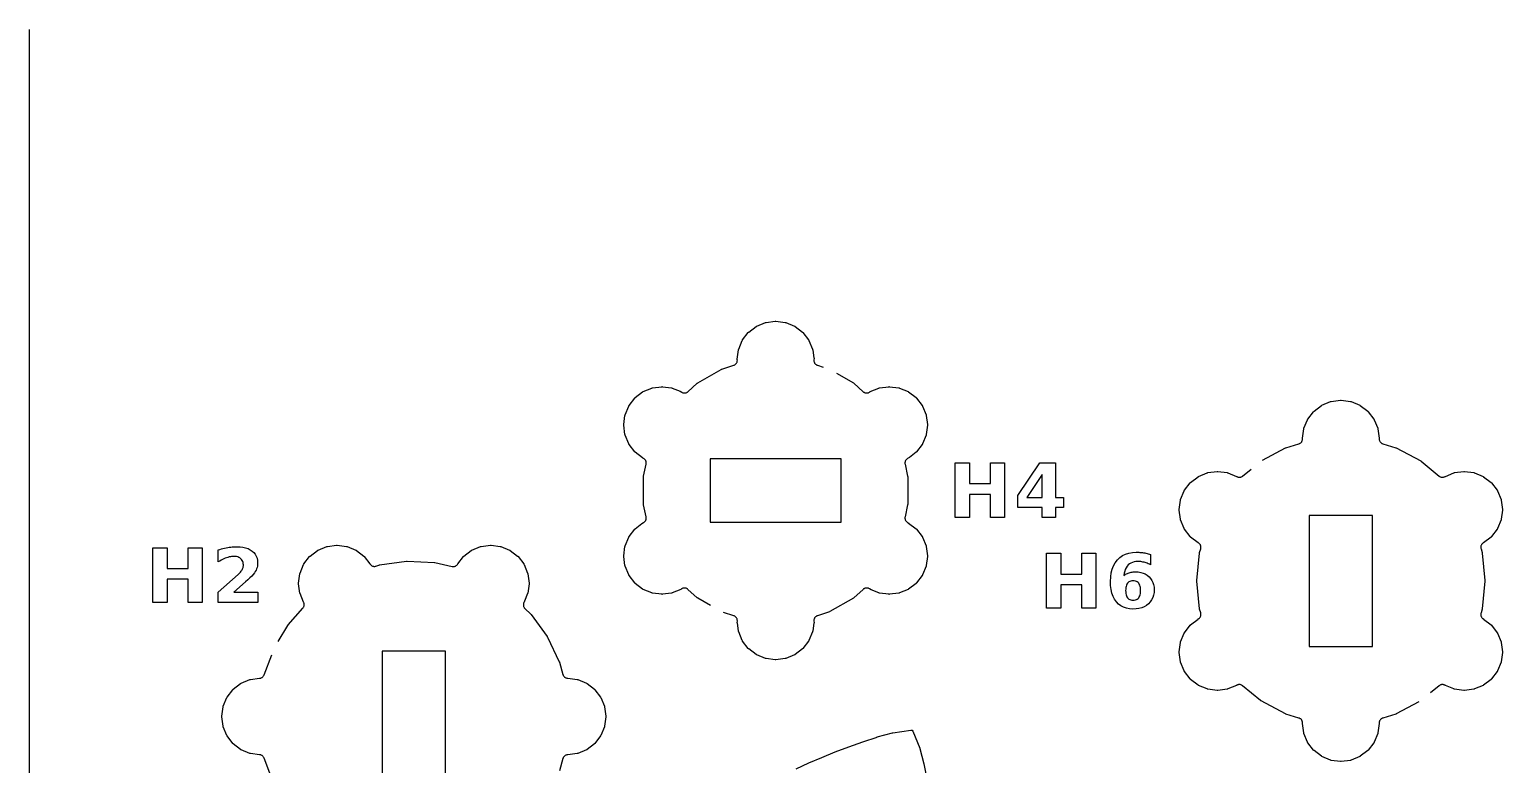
# Model space of a CAD drawing. Header units: millimetres. Extents: x 0 to 300, y 0 to 300.
# Drawn here: x 150 to 215.2, y 191.9 to 224.4 of the extents above; entities that cross this region are included whole.
import ezdxf

# ---------------------------------------------------------------- set-up
doc = ezdxf.new("R2010")
doc.units = ezdxf.units.MM
doc.layers.add('CUT', color=1, linetype='CONTINUOUS')
doc.layers.add('ENGRAVE', color=5, linetype='CONTINUOUS')

msp = doc.modelspace()

# ---------------------------------------------------------------- linework, layer by layer
at = {"layer": 'CUT', "color": 1}
for points in [[(150, 175.6), (150, 224.4)], [(180.1199, 198.9157), (179.5584, 199.2398), (179.5469, 199.2473), (179.5363, 199.2559), (179.1242, 199.627), (179.1055, 199.6422), (179.0869, 199.6545), (179.0672, 199.6649), (179.0465, 199.6733), (179.0252, 199.6796), (179.0033, 199.6838), (178.9811, 199.6857), (178.9588, 199.6855), (178.9366, 199.6831), (178.9148, 199.6785), (178.8936, 199.6717), (178.8731, 199.6629), (178.8537, 199.6521), (178.8401, 199.6427), (178.824, 199.6318), (178.8112, 199.6259), (178.4296, 199.4678), (178.4157, 199.4627), (178.4012, 199.4602), (177.9917, 199.4063), (177.977, 199.405), (177.9624, 199.4063), (177.5528, 199.4602), (177.5383, 199.4628), (177.5245, 199.4678), (177.1429, 199.6259), (177.1295, 199.6321), (177.1175, 199.6405), (176.7898, 199.892), (176.7785, 199.9015), (176.769, 199.9127), (176.5176, 200.2404), (176.5091, 200.2525), (176.5029, 200.2658), (176.3448, 200.6475), (176.3398, 200.6613), (176.3373, 200.6758), (176.2833, 201.0853), (176.2821, 201.1), (176.2833, 201.1147), (176.3373, 201.5242), (176.3398, 201.5387), (176.3448, 201.5525), (176.5029, 201.9342), (176.5092, 201.9475), (176.5176, 201.9596), (176.769, 202.2873), (176.7785, 202.2986), (176.7898, 202.308), (177.0843, 202.534), (177.0795, 202.5443), (177.1614, 202.5831), (177.1805, 202.5946), (177.1984, 202.6079), (177.2149, 202.6229), (177.2298, 202.6395), (177.2429, 202.6575), (177.2543, 202.6766), (177.2637, 202.6969), (177.271, 202.7179), (177.2762, 202.7395), (177.2793, 202.7616), (177.2801, 202.7839), (177.2788, 202.8061), (177.2749, 202.83), (177.1596, 203.3724), (177.1575, 203.3859), (177.1568, 203.3996), (177.1568, 204.6004), (177.1575, 204.6141), (177.1596, 204.6276), (177.2749, 205.17), (177.2788, 205.1939), (177.2801, 205.2161), (177.2793, 205.2384), (177.2762, 205.2605), (177.271, 205.2821), (177.2637, 205.3031), (177.2543, 205.3234), (177.2429, 205.3425), (177.2298, 205.3605), (177.2149, 205.3771), (177.1984, 205.3921), (177.1805, 205.4054), (177.1614, 205.4169), (177.1465, 205.424), (177.1291, 205.4324), (177.1175, 205.4405), (176.7898, 205.692), (176.7785, 205.7015), (176.769, 205.7127), (176.5176, 206.0404), (176.5091, 206.0525), (176.5029, 206.0658), (176.3448, 206.4475), (176.3398, 206.4613), (176.3373, 206.4758), (176.2833, 206.8853), (176.2821, 206.9), (176.2833, 206.9147), (176.3373, 207.3242), (176.3398, 207.3387), (176.3448, 207.3525), (176.5029, 207.7342), (176.5092, 207.7475), (176.5176, 207.7596), (176.769, 208.0873), (176.7785, 208.0986), (176.7898, 208.108), (177.1175, 208.3595), (177.1296, 208.3679), (177.1429, 208.3741), (177.5245, 208.5322), (177.5384, 208.5373), (177.5529, 208.5398), (177.9624, 208.5937), (177.9771, 208.595), (177.9917, 208.5937), (178.4013, 208.5398), (178.4158, 208.5372), (178.4296, 208.5322), (178.7725, 208.3902), (178.7791, 208.3995), (178.8537, 208.3479), (178.8731, 208.3371), (178.8936, 208.3283), (178.9148, 208.3215), (178.9366, 208.3169), (178.9588, 208.3145), (178.9811, 208.3143), (179.0033, 208.3162), (179.0252, 208.3204), (179.0465, 208.3267), (179.0672, 208.3351), (179.0869, 208.3455), (179.1055, 208.3578), (179.1242, 208.373), (179.5363, 208.7441), (179.5469, 208.7527), (179.5584, 208.7602), (180.5983, 209.3606), (180.6105, 209.3668), (180.6234, 209.3717), (181.1507, 209.5431), (181.1733, 209.5517), (181.1933, 209.5616), (181.2121, 209.5735), (181.2297, 209.5872), (181.2458, 209.6025), (181.2604, 209.6194), (181.2732, 209.6376), (181.2841, 209.657), (181.2931, 209.6774), (181.3, 209.6986), (181.3048, 209.7204), (181.3074, 209.7425), (181.3078, 209.7648), (181.3064, 209.7812), (181.305, 209.8006), (181.3063, 209.8147), (181.3602, 210.2242), (181.3628, 210.2387), (181.3678, 210.2525), (181.5259, 210.6342), (181.5321, 210.6475), (181.5405, 210.6596), (181.792, 210.9873), (181.8015, 210.9986), (181.8127, 211.008), (182.1404, 211.2595), (182.1525, 211.2679), (182.1658, 211.2741), (182.5475, 211.4322), (182.5613, 211.4373), (182.5758, 211.4398), (182.9853, 211.4937), (183, 211.495), (183.0147, 211.4937), (183.4242, 211.4398), (183.4387, 211.4372), (183.4525, 211.4322), (183.8342, 211.2741), (183.8475, 211.2679), (183.8596, 211.2595), (184.1873, 211.008), (184.1986, 210.9985), (184.208, 210.9873), (184.4595, 210.6596), (184.4679, 210.6475), (184.4741, 210.6342), (184.6322, 210.2525), (184.6373, 210.2387), (184.6398, 210.2242), (184.6883, 209.8562), (184.6996, 209.8552), (184.6922, 209.7648), (184.6926, 209.7425), (184.6952, 209.7204), (184.7, 209.6986), (184.7069, 209.6774), (184.7159, 209.657), (184.7268, 209.6376), (184.7396, 209.6194), (184.7542, 209.6025), (184.7703, 209.5872), (184.7879, 209.5735), (184.8067, 209.5616), (184.8267, 209.5517), (184.8493, 209.5431), (185.1045, 209.4601)], [(185.693, 209.1924), (186.4416, 208.7602), (186.4531, 208.7527), (186.4637, 208.7441), (186.8758, 208.373), (186.8945, 208.3578), (186.9131, 208.3455), (186.9328, 208.3351), (186.9535, 208.3267), (186.9748, 208.3204), (186.9967, 208.3162), (187.0189, 208.3143), (187.0412, 208.3145), (187.0634, 208.3169), (187.0852, 208.3215), (187.1064, 208.3283), (187.1269, 208.3371), (187.1463, 208.3479), (187.1599, 208.3573), (187.176, 208.3682), (187.1888, 208.3741), (187.5704, 208.5322), (187.5843, 208.5373), (187.5988, 208.5398), (188.0083, 208.5937), (188.023, 208.595), (188.0376, 208.5937), (188.4472, 208.5398), (188.4617, 208.5372), (188.4755, 208.5322), (188.8571, 208.3741), (188.8705, 208.3679), (188.8825, 208.3595), (189.2102, 208.108), (189.2215, 208.0985), (189.231, 208.0873), (189.4824, 207.7596), (189.4909, 207.7475), (189.4971, 207.7342), (189.6552, 207.3525), (189.6602, 207.3387), (189.6627, 207.3242), (189.7167, 206.9147), (189.7179, 206.9), (189.7167, 206.8853), (189.6627, 206.4758), (189.6602, 206.4613), (189.6552, 206.4475), (189.4971, 206.0658), (189.4908, 206.0525), (189.4824, 206.0404), (189.231, 205.7127), (189.2215, 205.7014), (189.2102, 205.692), (188.9157, 205.466), (188.9205, 205.4557), (188.8386, 205.4169), (188.8195, 205.4054), (188.8016, 205.3921), (188.7851, 205.3771), (188.7702, 205.3605), (188.7571, 205.3425), (188.7457, 205.3234), (188.7363, 205.3031), (188.729, 205.2821), (188.7238, 205.2605), (188.7207, 205.2384), (188.7199, 205.2161), (188.7212, 205.1939), (188.7251, 205.17), (188.8404, 204.6276), (188.8425, 204.6141), (188.8432, 204.6004), (188.8432, 203.3996), (188.8425, 203.3859), (188.8404, 203.3724), (188.7251, 202.83), (188.7212, 202.8061), (188.7199, 202.7839), (188.7207, 202.7616), (188.7238, 202.7395), (188.729, 202.7179), (188.7363, 202.6969), (188.7457, 202.6766), (188.7571, 202.6575), (188.7702, 202.6395), (188.7851, 202.6229), (188.8016, 202.6079), (188.8195, 202.5946), (188.8386, 202.5831), (188.8535, 202.576), (188.8709, 202.5676), (188.8825, 202.5595), (189.2102, 202.308), (189.2215, 202.2985), (189.231, 202.2873), (189.4824, 201.9596), (189.4909, 201.9475), (189.4971, 201.9342), (189.6552, 201.5525), (189.6602, 201.5387), (189.6627, 201.5242), (189.7167, 201.1147), (189.7179, 201.1), (189.7167, 201.0853), (189.6627, 200.6758), (189.6602, 200.6613), (189.6552, 200.6475), (189.4971, 200.2658), (189.4908, 200.2525), (189.4824, 200.2404), (189.231, 199.9127), (189.2215, 199.9014), (189.2102, 199.892), (188.8825, 199.6405), (188.8704, 199.6321), (188.8571, 199.6259), (188.4755, 199.4678), (188.4616, 199.4627), (188.4471, 199.4602), (188.0376, 199.4063), (188.0229, 199.405), (188.0083, 199.4063), (187.5987, 199.4602), (187.5842, 199.4628), (187.5704, 199.4678), (187.2275, 199.6098), (187.2209, 199.6005), (187.1463, 199.6521), (187.1269, 199.6629), (187.1064, 199.6717), (187.0852, 199.6785), (187.0634, 199.6831), (187.0412, 199.6855), (187.0189, 199.6857), (186.9967, 199.6838), (186.9748, 199.6796), (186.9535, 199.6733), (186.9328, 199.6649), (186.9131, 199.6545), (186.8945, 199.6422), (186.8758, 199.627), (186.4637, 199.2559), (186.4531, 199.2473), (186.4416, 199.2398), (185.4017, 198.6394), (185.3895, 198.6332), (185.3766, 198.6283), (184.8493, 198.4569), (184.8267, 198.4483), (184.8067, 198.4384), (184.7879, 198.4265), (184.7703, 198.4128), (184.7542, 198.3975), (184.7396, 198.3806), (184.7268, 198.3624), (184.7159, 198.343), (184.7069, 198.3226), (184.7, 198.3014), (184.6952, 198.2796), (184.6926, 198.2575), (184.6922, 198.2352), (184.6996, 198.1448), (184.6883, 198.1438), (184.6398, 197.7758), (184.6372, 197.7613), (184.6322, 197.7475), (184.4741, 197.3658), (184.4679, 197.3525), (184.4595, 197.3404), (184.208, 197.0127), (184.1985, 197.0014), (184.1873, 196.992), (183.8596, 196.7405), (183.8475, 196.7321), (183.8342, 196.7259), (183.4525, 196.5678), (183.4387, 196.5627), (183.4242, 196.5602), (183.0147, 196.5063), (183, 196.505), (182.9853, 196.5063), (182.5758, 196.5602), (182.5613, 196.5628), (182.5475, 196.5678), (182.1658, 196.7259), (182.1525, 196.7321), (182.1404, 196.7405), (181.8127, 196.992), (181.8014, 197.0015), (181.792, 197.0127), (181.5405, 197.3404), (181.5321, 197.3525), (181.5259, 197.3658), (181.3678, 197.7475), (181.3627, 197.7613), (181.3602, 197.7758), (181.3117, 198.1438), (181.3004, 198.1448), (181.3078, 198.2352), (181.3074, 198.2575), (181.3048, 198.2796), (181.3, 198.3014), (181.2931, 198.3226), (181.2841, 198.343), (181.2732, 198.3624), (181.2604, 198.3806), (181.2458, 198.3975), (181.2297, 198.4128), (181.2121, 198.4265), (181.1933, 198.4384), (181.1733, 198.4483), (181.1507, 198.4569), (180.69, 198.6066)], [(204.5405, 205.345), (205.5489, 205.884), (205.5605, 205.8895), (205.5726, 205.8938), (206.1442, 206.0672), (206.1665, 206.0752), (206.1863, 206.0845), (206.2051, 206.0957), (206.2228, 206.1087), (206.239, 206.1234), (206.2538, 206.1396), (206.2669, 206.1571), (206.2783, 206.1758), (206.2878, 206.1955), (206.2953, 206.2161), (206.3008, 206.2373), (206.3042, 206.2589), (206.3055, 206.2808), (206.3053, 206.2869), (206.3053, 206.3033), (206.3063, 206.3147), (206.3602, 206.7242), (206.3628, 206.7387), (206.3678, 206.7525), (206.5259, 207.1342), (206.5321, 207.1475), (206.5405, 207.1596), (206.792, 207.4873), (206.8015, 207.4986), (206.8127, 207.508), (207.1404, 207.7595), (207.1525, 207.7679), (207.1658, 207.7741), (207.5475, 207.9322), (207.5613, 207.9373), (207.5758, 207.9398), (207.9853, 207.9937), (208, 207.995), (208.0147, 207.9937), (208.4242, 207.9398), (208.4387, 207.9372), (208.4525, 207.9322), (208.8342, 207.7741), (208.8475, 207.7679), (208.8596, 207.7595), (209.1873, 207.508), (209.1986, 207.4985), (209.208, 207.4873), (209.4595, 207.1596), (209.4679, 207.1475), (209.4741, 207.1342), (209.6322, 206.7525), (209.6373, 206.7387), (209.6398, 206.7242), (209.6937, 206.3147), (209.6947, 206.3033), (209.6947, 206.2869), (209.6945, 206.2808), (209.6958, 206.2589), (209.6992, 206.2373), (209.7047, 206.2161), (209.7122, 206.1955), (209.7217, 206.1758), (209.7331, 206.1571), (209.7462, 206.1396), (209.761, 206.1234), (209.7772, 206.1087), (209.7949, 206.0957), (209.8137, 206.0845), (209.8335, 206.0752), (209.8558, 206.0672), (210.4274, 205.8938), (210.4395, 205.8895), (210.4511, 205.884), (211.5306, 205.307), (211.5416, 205.3004), (211.5519, 205.2927), (212.3493, 204.6383), (212.3691, 204.6237), (212.3886, 204.6121), (212.4092, 204.6026), (212.4306, 204.5951), (212.4527, 204.5899), (212.4752, 204.5869), (212.4978, 204.5862), (212.5205, 204.5878), (212.5428, 204.5916), (212.5647, 204.5977), (212.5858, 204.6059), (212.6077, 204.6171), (212.6114, 204.6193), (212.6218, 204.6241), (213.0034, 204.7822), (213.0173, 204.7873), (213.0318, 204.7898), (213.4413, 204.8437), (213.456, 204.845), (213.4706, 204.8437), (213.8802, 204.7898), (213.8947, 204.7872), (213.9085, 204.7822), (214.2901, 204.6241), (214.3035, 204.6179), (214.3155, 204.6095), (214.6432, 204.358), (214.6545, 204.3485), (214.664, 204.3373), (214.9154, 204.0096), (214.9239, 203.9975), (214.9301, 203.9842), (215.0882, 203.6025), (215.0932, 203.5887), (215.0958, 203.5742), (215.1497, 203.1647), (215.151, 203.15), (215.1497, 203.1353), (215.0958, 202.7258), (215.0932, 202.7113), (215.0882, 202.6975), (214.9301, 202.3158), (214.9239, 202.3025), (214.9154, 202.2904), (214.664, 201.9627), (214.6545, 201.9514), (214.6432, 201.942), (214.3155, 201.6905), (214.3061, 201.684), (214.3034, 201.6824), (214.2837, 201.6697), (214.2668, 201.6564), (214.2512, 201.6415), (214.2372, 201.6252), (214.2247, 201.6076), (214.214, 201.5889), (214.2051, 201.5693), (214.1982, 201.5489), (214.1932, 201.5279), (214.1903, 201.5066), (214.1894, 201.485), (214.1906, 201.4635), (214.1938, 201.4422), (214.1995, 201.4196), (214.2491, 201.2561), (214.2522, 201.2436), (214.2541, 201.2309), (214.3741, 200.0128), (214.3747, 200), (214.3741, 199.9872), (214.2541, 198.7691), (214.2522, 198.7564), (214.2491, 198.7439), (214.1995, 198.5804), (214.1938, 198.5578), (214.1906, 198.5365), (214.1894, 198.515), (214.1903, 198.4934), (214.1932, 198.4721), (214.1982, 198.4511), (214.2051, 198.4307), (214.214, 198.4111), (214.2247, 198.3924), (214.2372, 198.3748), (214.2512, 198.3585), (214.2668, 198.3436), (214.2837, 198.3303), (214.3034, 198.3176), (214.3061, 198.316), (214.3155, 198.3095), (214.6432, 198.058), (214.6545, 198.0485), (214.664, 198.0373), (214.9154, 197.7096), (214.9239, 197.6975), (214.9301, 197.6842), (215.0882, 197.3025), (215.0932, 197.2887), (215.0958, 197.2742), (215.1497, 196.8647), (215.151, 196.85), (215.1497, 196.8353), (215.0958, 196.4258), (215.0932, 196.4113), (215.0882, 196.3975), (214.9301, 196.0158), (214.9239, 196.0025), (214.9154, 195.9904), (214.664, 195.6627), (214.6545, 195.6514), (214.6432, 195.642), (214.3155, 195.3905), (214.3034, 195.3821), (214.2901, 195.3759), (213.9085, 195.2178), (213.8946, 195.2127), (213.8802, 195.2102), (213.4706, 195.1563), (213.4559, 195.155), (213.4413, 195.1563), (213.0318, 195.2102), (213.0172, 195.2128), (213.0034, 195.2178), (212.6218, 195.3759), (212.6114, 195.3807), (212.6077, 195.3829), (212.5858, 195.3941), (212.5647, 195.4023), (212.5428, 195.4084), (212.5205, 195.4122), (212.4978, 195.4138), (212.4752, 195.4131), (212.4527, 195.4101), (212.4306, 195.4049), (212.4092, 195.3974), (212.3886, 195.3879), (212.3691, 195.3763), (212.3493, 195.3617), (211.958, 195.0405)], [(211.4432, 194.6463), (210.4511, 194.116), (210.4395, 194.1105), (210.4274, 194.1062), (209.8558, 193.9328), (209.8335, 193.9248), (209.8137, 193.9155), (209.7949, 193.9043), (209.7772, 193.8913), (209.761, 193.8766), (209.7462, 193.8604), (209.7331, 193.8429), (209.7217, 193.8242), (209.7122, 193.8045), (209.7047, 193.7839), (209.6992, 193.7627), (209.6958, 193.7411), (209.6945, 193.7192), (209.6947, 193.7131), (209.6947, 193.6967), (209.6937, 193.6853), (209.6398, 193.2758), (209.6372, 193.2613), (209.6322, 193.2475), (209.4741, 192.8658), (209.4679, 192.8525), (209.4595, 192.8404), (209.208, 192.5127), (209.1985, 192.5014), (209.1873, 192.492), (208.8596, 192.2405), (208.8475, 192.2321), (208.8342, 192.2259), (208.4525, 192.0678), (208.4387, 192.0627), (208.4242, 192.0602), (208.0147, 192.0063), (208, 192.005), (207.9853, 192.0063), (207.5758, 192.0602), (207.5613, 192.0628), (207.5475, 192.0678), (207.1658, 192.2259), (207.1525, 192.2321), (207.1404, 192.2405), (206.8127, 192.492), (206.8014, 192.5015), (206.792, 192.5127), (206.5405, 192.8404), (206.5321, 192.8525), (206.5259, 192.8658), (206.3678, 193.2475), (206.3627, 193.2613), (206.3602, 193.2758), (206.3063, 193.6853), (206.3053, 193.6967), (206.3053, 193.7131), (206.3055, 193.7192), (206.3042, 193.7411), (206.3008, 193.7627), (206.2953, 193.7839), (206.2878, 193.8045), (206.2783, 193.8242), (206.2669, 193.8429), (206.2538, 193.8604), (206.239, 193.8766), (206.2228, 193.8913), (206.2051, 193.9043), (206.1863, 193.9155), (206.1665, 193.9248), (206.1442, 193.9328), (205.5726, 194.1062), (205.5605, 194.1105), (205.5489, 194.116), (204.4694, 194.693), (204.4584, 194.6996), (204.4481, 194.7073), (203.6507, 195.3617), (203.6309, 195.3763), (203.6114, 195.3879), (203.5908, 195.3974), (203.5694, 195.4049), (203.5473, 195.4101), (203.5248, 195.4131), (203.5022, 195.4138), (203.4795, 195.4122), (203.4572, 195.4084), (203.4353, 195.4023), (203.4142, 195.3941), (203.3923, 195.3829), (203.3886, 195.3807), (203.3782, 195.3759), (202.9966, 195.2178), (202.9827, 195.2127), (202.9682, 195.2102), (202.5587, 195.1563), (202.544, 195.155), (202.5294, 195.1563), (202.1198, 195.2102), (202.1053, 195.2128), (202.0915, 195.2178), (201.7099, 195.3759), (201.6965, 195.3821), (201.6845, 195.3905), (201.3568, 195.642), (201.3455, 195.6515), (201.336, 195.6627), (201.0846, 195.9904), (201.0761, 196.0025), (201.0699, 196.0158), (200.9118, 196.3975), (200.9068, 196.4113), (200.9042, 196.4258), (200.8503, 196.8353), (200.849, 196.85), (200.8503, 196.8647), (200.9042, 197.2742), (200.9068, 197.2887), (200.9118, 197.3025), (201.0699, 197.6842), (201.0761, 197.6975), (201.0846, 197.7096), (201.336, 198.0373), (201.3455, 198.0486), (201.3568, 198.058), (201.6845, 198.3095), (201.6939, 198.316), (201.6966, 198.3176), (201.7163, 198.3303), (201.7332, 198.3436), (201.7488, 198.3585), (201.7628, 198.3748), (201.7753, 198.3924), (201.786, 198.4111), (201.7949, 198.4307), (201.8018, 198.4511), (201.8068, 198.4721), (201.8097, 198.4934), (201.8106, 198.515), (201.8094, 198.5365), (201.8062, 198.5578), (201.8005, 198.5804), (201.7509, 198.7439), (201.7478, 198.7564), (201.7459, 198.7691), (201.6259, 199.9872), (201.6253, 200), (201.6259, 200.0128), (201.7459, 201.2309), (201.7478, 201.2436), (201.7509, 201.2561), (201.8005, 201.4196), (201.8062, 201.4422), (201.8094, 201.4635), (201.8106, 201.485), (201.8097, 201.5066), (201.8068, 201.5279), (201.8018, 201.5489), (201.7949, 201.5693), (201.786, 201.5889), (201.7753, 201.6076), (201.7628, 201.6252), (201.7488, 201.6415), (201.7332, 201.6564), (201.7163, 201.6697), (201.6966, 201.6824), (201.6939, 201.684), (201.6845, 201.6905), (201.3568, 201.942), (201.3455, 201.9515), (201.336, 201.9627), (201.0846, 202.2904), (201.0761, 202.3025), (201.0699, 202.3158), (200.9118, 202.6975), (200.9068, 202.7113), (200.9042, 202.7258), (200.8503, 203.1353), (200.849, 203.15), (200.8503, 203.1647), (200.9042, 203.5742), (200.9068, 203.5887), (200.9118, 203.6025), (201.0699, 203.9842), (201.0761, 203.9975), (201.0846, 204.0096), (201.336, 204.3373), (201.3455, 204.3486), (201.3568, 204.358), (201.6845, 204.6095), (201.6966, 204.6179), (201.7099, 204.6241), (202.0915, 204.7822), (202.1054, 204.7873), (202.1198, 204.7898), (202.5294, 204.8437), (202.5441, 204.845), (202.5587, 204.8437), (202.9682, 204.7898), (202.9828, 204.7872), (202.9966, 204.7822), (203.3782, 204.6241), (203.3886, 204.6193), (203.3923, 204.6171), (203.4142, 204.6059), (203.4353, 204.5977), (203.4572, 204.5916), (203.4795, 204.5878), (203.5022, 204.5862), (203.5248, 204.5869), (203.5473, 204.5899), (203.5694, 204.5951), (203.5908, 204.6026), (203.6114, 204.6121), (203.6309, 204.6237), (203.6507, 204.6383), (204.0278, 204.9478)], [(161.0029, 197.3133), (161.4317, 198.0311), (161.4382, 198.0409), (161.4455, 198.0501), (162.097, 198.7958), (162.1115, 198.8141), (162.1233, 198.8323), (162.1332, 198.8515), (162.1413, 198.8716), (162.1474, 198.8923), (162.1514, 198.9136), (162.1534, 198.9351), (162.1534, 198.9567), (162.1512, 198.9783), (162.147, 198.9995), (162.1408, 199.0202), (162.1319, 199.0419), (162.1259, 199.0548), (161.9678, 199.4364), (161.9627, 199.4503), (161.9602, 199.4648), (161.9063, 199.8743), (161.905, 199.889), (161.9063, 199.9036), (161.9602, 200.3132), (161.9628, 200.3277), (161.9678, 200.3415), (162.1259, 200.7231), (162.1321, 200.7365), (162.1405, 200.7485), (162.392, 201.0762), (162.4015, 201.0875), (162.4127, 201.097), (162.7404, 201.3484), (162.7525, 201.3569), (162.7658, 201.3631), (163.1475, 201.5212), (163.1613, 201.5262), (163.1758, 201.5288), (163.5853, 201.5827), (163.6, 201.584), (163.6147, 201.5827), (164.0242, 201.5288), (164.0387, 201.5262), (164.0525, 201.5212), (164.4342, 201.3631), (164.4475, 201.3569), (164.4596, 201.3484), (164.7873, 201.097), (164.7986, 201.0875), (164.808, 201.0762), (165.0595, 200.7485), (165.065, 200.7406), (165.0797, 200.7217), (165.0948, 200.7057), (165.1115, 200.6913), (165.1294, 200.6785), (165.1486, 200.6676), (165.1687, 200.6586), (165.1896, 200.6516), (165.2111, 200.6467), (165.2329, 200.6439), (165.2549, 200.6433), (165.2769, 200.6448), (165.2986, 200.6484), (165.3217, 200.6547), (165.4589, 200.6993), (165.4702, 200.7024), (165.4818, 200.7045), (166.6798, 200.8668), (166.6916, 200.8679), (166.7033, 200.8679), (167.9111, 200.8136), (167.9228, 200.8126), (167.9344, 200.8105), (168.6903, 200.6379), (168.7137, 200.6338), (168.7357, 200.6321), (168.7576, 200.6325), (168.7795, 200.6351), (168.801, 200.6398), (168.8219, 200.6466), (168.842, 200.6554), (168.8612, 200.6661), (168.8793, 200.6786), (168.8961, 200.6929), (168.9113, 200.7087), (168.925, 200.7259), (168.9282, 200.7309), (168.9405, 200.7485), (169.192, 201.0762), (169.2015, 201.0875), (169.2127, 201.097), (169.5404, 201.3484), (169.5525, 201.3569), (169.5658, 201.3631), (169.9475, 201.5212), (169.9613, 201.5262), (169.9758, 201.5288), (170.3853, 201.5827), (170.4, 201.584), (170.4147, 201.5827), (170.8242, 201.5288), (170.8387, 201.5262), (170.8525, 201.5212), (171.2342, 201.3631), (171.2475, 201.3569), (171.2596, 201.3484), (171.5873, 201.097), (171.5986, 201.0875), (171.608, 201.0762), (171.8595, 200.7485), (171.8679, 200.7365), (171.8741, 200.7231), (172.0322, 200.3415), (172.0373, 200.3276), (172.0398, 200.3132), (172.0937, 199.9036), (172.095, 199.8889), (172.0937, 199.8743), (172.0398, 199.4648), (172.0372, 199.4502), (172.0322, 199.4364), (171.8947, 199.1045), (171.8996, 199.1022), (171.8638, 199.0327), (171.8558, 199.0129), (171.8498, 198.9923), (171.8458, 198.9713), (171.8437, 198.9501), (171.8437, 198.9287), (171.8457, 198.9074), (171.8498, 198.8864), (171.8558, 198.8659), (171.8637, 198.846), (171.8735, 198.827), (171.885, 198.809), (171.8982, 198.7922), (171.9142, 198.7754), (172.1691, 198.5317), (172.1772, 198.5232), (172.1845, 198.514), (172.8952, 197.5359), (172.9016, 197.5261), (172.9072, 197.5157), (173.4318, 196.4264), (173.4364, 196.4156), (173.44, 196.4044), (173.5898, 195.8617), (173.5975, 195.8385), (173.6067, 195.818), (173.6178, 195.7984), (173.6309, 195.7801), (173.6457, 195.7632), (173.6622, 195.7478), (173.6801, 195.7342), (173.6993, 195.7224), (173.7195, 195.7126), (173.7407, 195.7049), (173.7625, 195.6993), (173.7847, 195.6959), (173.7954, 195.6954), (173.8147, 195.6937), (174.2242, 195.6398), (174.2387, 195.6372), (174.2525, 195.6322), (174.6342, 195.4741), (174.6475, 195.4679), (174.6596, 195.4595), (174.9873, 195.208), (174.9986, 195.1985), (175.008, 195.1873), (175.2595, 194.8596), (175.2679, 194.8475), (175.2741, 194.8342), (175.4322, 194.4525), (175.4373, 194.4387), (175.4398, 194.4242), (175.4937, 194.0147), (175.495, 194), (175.4937, 193.9853), (175.4398, 193.5758), (175.4372, 193.5613), (175.4322, 193.5475), (175.2741, 193.1658), (175.2679, 193.1525), (175.2595, 193.1404), (175.008, 192.8127), (174.9985, 192.8014), (174.9873, 192.792), (174.6596, 192.5405), (174.6475, 192.5321), (174.6342, 192.5259), (174.2525, 192.3678), (174.2387, 192.3627), (174.2242, 192.3602), (173.8147, 192.3063), (173.7954, 192.3046), (173.7847, 192.3041), (173.7625, 192.3007), (173.7407, 192.2951), (173.7195, 192.2874), (173.6993, 192.2776), (173.6801, 192.2658), (173.6622, 192.2522), (173.6457, 192.2368), (173.6309, 192.2199), (173.6178, 192.2016), (173.6067, 192.182), (173.5975, 192.1615), (173.5898, 192.1383), (173.44, 191.5956)], [(160.8014, 191.028), (160.3768, 192.1594), (160.3668, 192.1823), (160.3556, 192.2023), (160.3423, 192.2211), (160.3272, 192.2384), (160.3104, 192.2541), (160.2921, 192.268), (160.2725, 192.2799), (160.2518, 192.2898), (160.2301, 192.2976), (160.2078, 192.303), (160.1704, 192.3082), (159.7758, 192.3602), (159.7613, 192.3628), (159.7475, 192.3678), (159.3658, 192.5259), (159.3525, 192.5321), (159.3404, 192.5405), (159.0127, 192.792), (159.0014, 192.8015), (158.992, 192.8127), (158.7405, 193.1404), (158.7321, 193.1525), (158.7259, 193.1658), (158.5678, 193.5475), (158.5627, 193.5613), (158.5602, 193.5758), (158.5063, 193.9853), (158.505, 194), (158.5063, 194.0147), (158.5602, 194.4242), (158.5628, 194.4387), (158.5678, 194.4525), (158.7259, 194.8342), (158.7321, 194.8475), (158.7405, 194.8596), (158.992, 195.1873), (159.0015, 195.1986), (159.0127, 195.208), (159.3404, 195.4595), (159.3525, 195.4679), (159.3658, 195.4741), (159.7475, 195.6322), (159.7613, 195.6373), (159.7758, 195.6398), (160.1704, 195.6918), (160.2078, 195.697), (160.2301, 195.7024), (160.2518, 195.7102), (160.2725, 195.7201), (160.2921, 195.732), (160.3104, 195.7459), (160.3272, 195.7616), (160.3423, 195.7789), (160.3556, 195.7977), (160.3668, 195.8177), (160.3768, 195.8406), (160.7123, 196.7346)], [(183.9125, 191.6899), (184.4699, 191.9442), (184.4725, 191.9453), (185.0438, 192.1917), (185.0464, 192.1927), (185.6315, 192.4311), (185.6341, 192.4321), (186.2336, 192.6622), (186.2365, 192.6632), (186.8522, 192.8837), (186.8559, 192.885), (187.4925, 193.0928), (187.4983, 193.0946), (188.1673, 193.2811), (188.1855, 193.2848), (188.9869, 193.3944), (189.0457, 193.3996), (189.0705, 193.3461), (189.3763, 192.5973), (189.3822, 192.5796), (189.5552, 191.907), (189.5566, 191.9012), (189.6949, 191.2459)]]:
    msp.add_lwpolyline(points, dxfattribs=at)
for points in [[(185.895, 205.395), (180.105, 205.395), (180.105, 202.605), (185.895, 202.605), (185.895, 205.395)], [(209.395, 197.105), (209.395, 202.895), (206.605, 202.895), (206.605, 197.105), (209.395, 197.105)], [(168.395, 191.105), (168.395, 196.895), (165.605, 196.895), (165.605, 191.105), (168.395, 191.105)]]:
    msp.add_lwpolyline(points, close=True, dxfattribs=at)
at = {"layer": 'ENGRAVE', "color": 5}
for points in [[(191.5753, 205.23), (191.5753, 204.3039), (192.4998, 204.3039), (192.4998, 205.23), (193.1264, 205.23), (193.1264, 202.8), (192.4998, 202.8), (192.4998, 203.8303), (191.5753, 203.8303), (191.5753, 202.8), (190.9487, 202.8), (190.9487, 205.23), (191.5753, 205.23)], [(195.3854, 203.6968), (195.732, 203.6968), (195.732, 203.2427), (195.3854, 203.2427), (195.3854, 202.8), (194.7929, 202.8), (194.7929, 203.2427), (193.7154, 203.2427), (193.7154, 203.7798), (194.6888, 205.23), (195.3854, 205.23), (195.3854, 203.6968)], [(194.7929, 203.6968), (194.7929, 204.7141), (194.1061, 203.6968), (194.7929, 203.6968)], [(156.0876, 201.4706), (156.0876, 200.5445), (157.012, 200.5445), (157.012, 201.4706), (157.6387, 201.4706), (157.6387, 199.0406), (157.012, 199.0406), (157.012, 200.0709), (156.0876, 200.0709), (156.0876, 199.0406), (155.4609, 199.0406), (155.4609, 201.4706), (156.0876, 201.4706)], [(160.1076, 199.5012), (160.1076, 199.0406), (158.3417, 199.0406), (158.3417, 199.5012), (159.2287, 200.2841), (159.2666, 200.3198), (159.301, 200.3552), (159.3321, 200.3903), (159.3596, 200.4252), (159.3838, 200.4598), (159.4045, 200.4941), (159.4219, 200.5285), (159.4361, 200.5633), (159.4472, 200.5986), (159.4551, 200.6344), (159.4599, 200.6706), (159.4614, 200.7073), (159.4583, 200.7624), (159.4487, 200.8138), (159.4328, 200.8615), (159.4105, 200.9055), (159.3818, 200.9458), (159.3467, 200.9824), (159.3064, 201.0142), (159.2618, 201.0402), (159.213, 201.0605), (159.1601, 201.0749), (159.1029, 201.0836), (159.0415, 201.0865), (158.9919, 201.0848), (158.9408, 201.0796), (158.8881, 201.0709), (158.8339, 201.0587), (158.7782, 201.043), (158.7209, 201.0239), (158.6622, 201.0013), (158.6021, 200.9753), (158.5406, 200.9459), (158.4778, 200.9132), (158.4137, 200.877), (158.3482, 200.8375), (158.3482, 201.3714), (158.4186, 201.3938), (158.4887, 201.4143), (158.5585, 201.433), (158.6281, 201.4498), (158.6974, 201.4648), (158.7665, 201.478), (158.8351, 201.4892), (158.9034, 201.4983), (158.9711, 201.5054), (159.0385, 201.5105), (159.1053, 201.5136), (159.1717, 201.5146), (159.3117, 201.5092), (159.4409, 201.4932), (159.5593, 201.4666), (159.6669, 201.4292), (159.7637, 201.3812), (159.8496, 201.3225), (159.9235, 201.2543), (159.9839, 201.1777), (160.0309, 201.0926), (160.0645, 200.9992), (160.0846, 200.8973), (160.0913, 200.787), (160.0885, 200.7216), (160.0799, 200.6576), (160.0657, 200.5952), (160.0458, 200.5342), (160.0201, 200.4747), (159.9888, 200.4168), (159.9483, 200.3563), (159.8953, 200.2894), (159.8297, 200.216), (159.7515, 200.1361), (159.6608, 200.0498), (159.5575, 199.957), (159.0383, 199.5012), (160.1076, 199.5012)], [(195.6146, 201.23), (195.6146, 200.3039), (196.539, 200.3039), (196.539, 201.23), (197.1657, 201.23), (197.1657, 198.8), (196.539, 198.8), (196.539, 199.8303), (195.6146, 199.8303), (195.6146, 198.8), (194.9879, 198.8), (194.9879, 201.23), (195.6146, 201.23)], [(199.5347, 200.7407), (199.4847, 200.7619), (199.4356, 200.781), (199.3876, 200.798), (199.3405, 200.8128), (199.2944, 200.8256), (199.2491, 200.8362), (199.204, 200.845), (199.1594, 200.8518), (199.115, 200.8567), (199.0711, 200.8596), (199.0275, 200.8605), (198.9376, 200.8562), (198.8546, 200.8433), (198.7785, 200.8217), (198.7092, 200.7915), (198.6468, 200.7526), (198.5913, 200.7051), (198.5429, 200.6491), (198.5016, 200.5848), (198.4676, 200.512), (198.4409, 200.4309), (198.4213, 200.3415), (198.409, 200.2437), (198.4453, 200.2692), (198.4826, 200.2924), (198.5209, 200.3135), (198.5602, 200.3323), (198.6005, 200.3489), (198.6418, 200.3633), (198.6842, 200.3755), (198.7279, 200.3855), (198.7728, 200.3932), (198.819, 200.3988), (198.8665, 200.4021), (198.9152, 200.4032), (199.0355, 200.3971), (199.1477, 200.379), (199.2519, 200.3487), (199.3482, 200.3063), (199.4364, 200.2517), (199.5166, 200.1851), (199.5865, 200.1086), (199.6437, 200.0247), (199.6881, 199.9332), (199.7199, 199.8343), (199.7389, 199.7278), (199.7453, 199.6138), (199.7382, 199.4879), (199.7169, 199.3707), (199.6814, 199.262), (199.6317, 199.1621), (199.5678, 199.0707), (199.4898, 198.988), (199.3997, 198.9161), (199.3, 198.8573), (199.1907, 198.8116), (199.0716, 198.7789), (198.9429, 198.7593), (198.8045, 198.7528), (198.6526, 198.7617), (198.5126, 198.7883), (198.3844, 198.8328), (198.2681, 198.8949), (198.1638, 198.9749), (198.0713, 199.0726), (197.992, 199.1867), (197.9271, 199.3156), (197.8766, 199.4594), (197.8405, 199.6181), (197.8189, 199.7916), (197.8117, 199.98), (197.8201, 200.1736), (197.8454, 200.3528), (197.8876, 200.5177), (197.9466, 200.6683), (198.0225, 200.8046), (198.1152, 200.9265), (198.2227, 201.0316), (198.3427, 201.1177), (198.4751, 201.1846), (198.6202, 201.2325), (198.7777, 201.2611), (198.9478, 201.2707), (199.0034, 201.27), (199.0584, 201.2678), (199.113, 201.2642), (199.1669, 201.2591), (199.2204, 201.2526), (199.2733, 201.2447), (199.3258, 201.2353), (199.3782, 201.2244), (199.4303, 201.2121), (199.4823, 201.1984), (199.5342, 201.1832), (199.5858, 201.1665), (199.5858, 200.7173), (199.5347, 200.7407)], [(198.7106, 199.9877), (198.6672, 199.9729), (198.6284, 199.9522), (198.5941, 199.9255), (198.5645, 199.8929), (198.5393, 199.8544), (198.5188, 199.81), (198.5028, 199.7597), (198.4914, 199.7034), (198.4846, 199.6412), (198.4823, 199.5731), (198.4846, 199.505), (198.4914, 199.4428), (198.5028, 199.3865), (198.5188, 199.3362), (198.5393, 199.2918), (198.5645, 199.2533), (198.5941, 199.2207), (198.6284, 199.1941), (198.6672, 199.1733), (198.7106, 199.1585), (198.7585, 199.1496), (198.811, 199.1467), (198.8641, 199.1496), (198.9124, 199.1585), (198.9561, 199.1733), (198.9951, 199.1941), (199.0295, 199.2207), (199.0593, 199.2533), (199.0844, 199.2918), (199.1049, 199.3362), (199.1209, 199.3865), (199.1323, 199.4428), (199.1392, 199.505), (199.1414, 199.5731), (199.1392, 199.6412), (199.1323, 199.7034), (199.1209, 199.7597), (199.1049, 199.81), (199.0844, 199.8544), (199.0593, 199.8929), (199.0295, 199.9255), (198.9951, 199.9522), (198.9561, 199.9729), (198.9124, 199.9877), (198.8641, 199.9966), (198.811, 199.9995), (198.7585, 199.9966), (198.7106, 199.9877)]]:
    msp.add_lwpolyline(points, close=True, dxfattribs=at)

doc.saveas('drawing.dxf')
